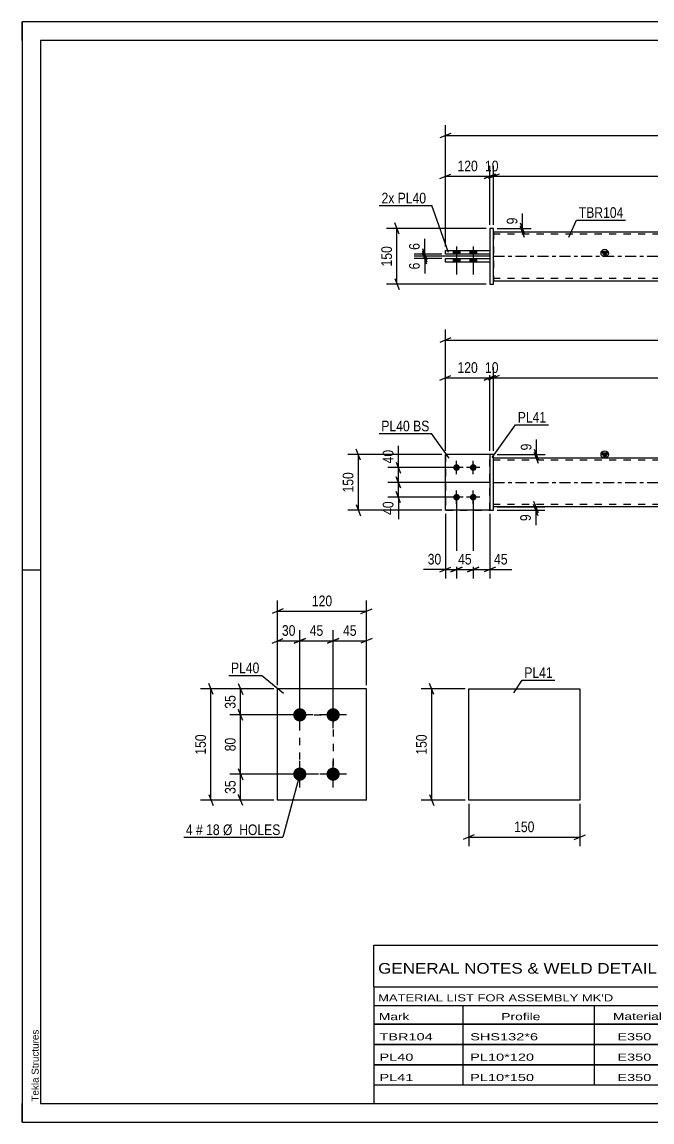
# Model space of a CAD drawing. Header units: millimetres. Extents: x 0 to 420, y 0 to 297.
# Drawn here: x 0 to 170.1, y 0 to 297 of the extents above; entities that cross this region are included whole.
import ezdxf

# ---------------------------------------------------------------- set-up
doc = ezdxf.new("R2010")
doc.units = ezdxf.units.MM
doc.linetypes.add('DXK_LINE_DOT2', pattern=[3.9198, 1.9599, -1.9599])
doc.linetypes.add('DXK_LINE_DOT3', pattern=[5.9187, 2.979, -0.9799, 0.9799, -0.9799])
doc.styles.add('Arial', font='ARIAL.TTF', dxfattribs={"height": 0.2})
doc.styles.add('Arial Narrow', font='ARIALN.TTF', dxfattribs={"height": 0.2})

# ---------------------------------------------------------------- blocks, each defined once
blk = doc.blocks.new('Unknown-581590759-1127')
at = {"color": 5, "linetype": 'Continuous'}
for p, q in [((420, 297), (0, 297)), ((0, 297), (0, 0)), ((0, 292), (0, 297)), ((415, 292), (5, 292)), ((5, 292), (5, 5)), ((5, 149), (0, 149)), ((0, 0), (0, 5)), ((5, 5), (415, 5)), ((0, 0), (420, 0))]:
    blk.add_line(p, q, dxfattribs=at)
at = {"color": 174, "linetype": 'Continuous', "style": 'Arial'}
blk.add_text('Tekla Structures', height=1.9102, rotation=90, dxfattribs=at).set_placement((4.5, 5.5))
blk = doc.blocks.new('Part-581590759-1420 - 1364')
at = {"color": 7, "linetype": 'DXK_LINE_DOT2'}
for p, q in [((126.32, 180.2), (114.32, 180.2)), ((114.32, 180.2), (114.32, 165.2)), ((126.32, 165.2), (126.32, 180.2)), ((114.32, 165.2), (126.32, 165.2))]:
    blk.add_line(p, q, dxfattribs=at)
blk = doc.blocks.new('Bolt-581590759-1378 - 1364')
at = {"linetype": 'Continuous'}
for points in [[(117.32, 175.8, -1), (117.32, 177.6, -1)], [(121.82, 175.8, -1), (121.82, 177.6, -1)], [(117.32, 167.8, -1), (117.32, 169.6, -1)], [(121.82, 167.8, -1), (121.82, 169.6, -1)]]:
    blk.add_hatch(color=1, dxfattribs=at).paths.add_polyline_path(points)
at = {"color": 1, "linetype": 'Continuous'}
for p, q in [((117.32, 174.9), (117.32, 178.5)), ((121.82, 174.9), (121.82, 178.5)), ((119.12, 176.7), (115.52, 176.7)), ((123.62, 176.7), (120.02, 176.7)), ((117.32, 166.9), (117.32, 170.5)), ((121.82, 166.9), (121.82, 170.5)), ((119.12, 168.7), (115.52, 168.7)), ((123.62, 168.7), (120.02, 168.7))]:
    blk.add_line(p, q, dxfattribs=at)
blk = doc.blocks.new('Part-581590759-1405 - 1364')
at = {"color": 2, "linetype": 'Continuous'}
for p, q in [((127.32, 180.2), (126.32, 180.2)), ((126.32, 180.2), (126.32, 165.2)), ((127.32, 165.2), (127.32, 180.2)), ((126.32, 165.2), (127.32, 165.2))]:
    blk.add_line(p, q, dxfattribs=at)
blk = doc.blocks.new('Part-581590759-1425 - 1364')
at = {"color": 2, "linetype": 'Continuous'}
for p, q in [((126.32, 180.2), (114.32, 180.2)), ((114.32, 165.2), (114.32, 180.2)), ((126.32, 165.2), (114.32, 165.2))]:
    blk.add_line(p, q, dxfattribs=at)
at = {"color": 7, "linetype": 'DXK_LINE_DOT2'}
blk.add_line((126.32, 165.2), (126.32, 180.2), dxfattribs=at)
blk = doc.blocks.new('Part-581590759-1440 - 1364')
at = {"linetype": 'Continuous'}
blk.add_hatch(color=2, dxfattribs=at).paths.add_polyline_path([(157.32, 179.3), (156.52, 180.7), (158.12, 180.7)])
at = {"color": 2, "linetype": 'Continuous'}
for p, q in [((127.32, 179.3), (215.32, 179.3)), ((157.32, 179.3), (156.52, 180.7)), ((156.52, 180.7), (158.12, 180.7)), ((158.12, 180.7), (157.32, 179.3)), ((215.42, 179.3), (303.42, 179.3)), ((215.32, 166.1), (127.32, 166.1)), ((303.42, 166.1), (215.42, 166.1))]:
    blk.add_line(p, q, dxfattribs=at)
at = {"color": 7, "linetype": 'DXK_LINE_DOT2'}
for p, q in [((127.32, 166.1), (127.32, 179.3)), ((215.32, 178.7), (127.32, 178.7)), ((303.42, 178.7), (215.42, 178.7)), ((303.42, 179.3), (303.42, 166.1)), ((215.32, 166.7), (127.32, 166.7)), ((303.42, 166.7), (215.42, 166.7))]:
    blk.add_line(p, q, dxfattribs=at)
at = {"color": 7, "linetype": 'DXK_LINE_DOT3'}
for p, q in [((127.32, 172.7), (215.32, 172.7)), ((215.42, 172.7), (303.42, 172.7))]:
    blk.add_line(p, q, dxfattribs=at)
at = {"color": 2, "linetype": 'Continuous'}
blk.add_circle((157.32, 180.2), 1, dxfattribs=at)
blk = doc.blocks.new('Part-581590759-1793 - 1767')
at = {"color": 2, "linetype": 'Continuous'}
for p, q in [((114.32, 232.15), (114.32, 233.15)), ((114.32, 233.15), (126.32, 233.15)), ((126.32, 232.15), (114.32, 232.15)), ((126.32, 233.15), (126.32, 232.15))]:
    blk.add_line(p, q, dxfattribs=at)
blk = doc.blocks.new('Part-581590759-1798 - 1767')
at = {"color": 2, "linetype": 'Continuous'}
for p, q in [((114.32, 235.35), (126.32, 235.35)), ((114.32, 234.35), (114.32, 235.35)), ((126.32, 235.35), (126.32, 234.35)), ((126.32, 234.35), (114.32, 234.35))]:
    blk.add_line(p, q, dxfattribs=at)
blk = doc.blocks.new('Part-581590759-1773 - 1767')
at = {"linetype": 'Continuous'}
blk.add_hatch(color=2, dxfattribs=at).paths.add_polyline_path([(157.32, 233.74), (156.52, 235.14), (158.12, 235.14)])
at = {"color": 2, "linetype": 'Continuous'}
for p, q in [((127.32, 240.34), (215.32, 240.34)), ((215.42, 240.34), (303.42, 240.34)), ((157.32, 233.74), (156.52, 235.14)), ((156.52, 235.14), (158.12, 235.14)), ((158.12, 235.14), (157.32, 233.74)), ((127.32, 227.14), (215.32, 227.14)), ((215.42, 227.14), (303.42, 227.14))]:
    blk.add_line(p, q, dxfattribs=at)
at = {"color": 7, "linetype": 'DXK_LINE_DOT2'}
for p, q in [((127.32, 240.34), (127.32, 227.14)), ((215.32, 239.74), (127.32, 239.74)), ((303.42, 239.74), (215.42, 239.74)), ((303.42, 240.34), (303.42, 227.14)), ((215.32, 227.74), (127.32, 227.74)), ((303.42, 227.74), (215.42, 227.74))]:
    blk.add_line(p, q, dxfattribs=at)
at = {"color": 7, "linetype": 'DXK_LINE_DOT3'}
for p, q in [((127.32, 233.74), (215.32, 233.74)), ((215.42, 233.74), (303.42, 233.74))]:
    blk.add_line(p, q, dxfattribs=at)
at = {"color": 2, "linetype": 'Continuous'}
blk.add_circle((157.32, 234.64), 1, dxfattribs=at)
blk = doc.blocks.new('Part-581590759-1799 - 1767')
at = {"color": 2, "linetype": 'Continuous'}
for p, q in [((127.32, 241.24), (126.32, 241.24)), ((126.32, 241.24), (126.32, 226.24)), ((127.32, 226.24), (127.32, 241.24)), ((126.32, 226.24), (127.32, 226.24))]:
    blk.add_line(p, q, dxfattribs=at)
blk = doc.blocks.new('Bolt-581590759-1801 - 1767')
at = {"linetype": 'Continuous'}
for points in [[(116.42, 234.35), (118.22, 234.35), (118.22, 235.35), (116.42, 235.35)], [(116.42, 234.35), (118.22, 234.35), (118.22, 235.35), (116.42, 235.35)], [(120.92, 234.35), (122.72, 234.35), (122.72, 235.35), (120.92, 235.35)], [(120.92, 234.35), (122.72, 234.35), (122.72, 235.35), (120.92, 235.35)], [(116.42, 232.15), (118.22, 232.15), (118.22, 233.15), (116.42, 233.15)], [(116.42, 232.15), (118.22, 232.15), (118.22, 233.15), (116.42, 233.15)], [(120.92, 232.15), (122.72, 232.15), (122.72, 233.15), (120.92, 233.15)], [(120.92, 232.15), (122.72, 232.15), (122.72, 233.15), (120.92, 233.15)]]:
    blk.add_hatch(color=1, dxfattribs=at).paths.add_polyline_path(points)
at = {"color": 1, "linetype": 'Continuous'}
for p, q in [((116.42, 235.35), (116.42, 234.35)), ((116.42, 235.35), (116.42, 234.35)), ((117.32, 236.35), (117.32, 228.85)), ((117.32, 236.35), (117.32, 228.85)), ((118.22, 235.35), (118.22, 234.35)), ((118.22, 235.35), (118.22, 234.35)), ((120.92, 235.35), (120.92, 234.35)), ((120.92, 235.35), (120.92, 234.35)), ((121.82, 236.35), (121.82, 228.85)), ((121.82, 236.35), (121.82, 228.85)), ((122.72, 235.35), (122.72, 234.35)), ((122.72, 235.35), (122.72, 234.35)), ((116.42, 233.15), (116.42, 232.15)), ((116.42, 233.15), (116.42, 232.15)), ((118.22, 233.15), (118.22, 232.15)), ((118.22, 233.15), (118.22, 232.15)), ((120.92, 233.15), (120.92, 232.15)), ((120.92, 233.15), (120.92, 232.15)), ((122.72, 233.15), (122.72, 232.15)), ((122.72, 233.15), (122.72, 232.15))]:
    blk.add_line(p, q, dxfattribs=at)
blk = doc.blocks.new('Bolt-581590759-2103 - 2040')
at = {"linetype": 'Continuous'}
for points in [[(75, 108.12, -1), (75, 111.72, -1)], [(84, 108.12, -1), (84, 111.72, -1)], [(75, 92.12, -1), (75, 95.72, -1)], [(84, 92.12, -1), (84, 95.72, -1)]]:
    blk.add_hatch(color=1, dxfattribs=at).paths.add_polyline_path(points)
at = {"color": 1, "linetype": 'Continuous'}
for p, q in [((75, 106.32), (75, 113.52)), ((84, 106.32), (84, 113.52)), ((78.6, 109.92), (71.4, 109.92)), ((87.6, 109.92), (80.4, 109.92)), ((75, 90.32), (75, 97.52)), ((84, 90.32), (84, 97.52)), ((78.6, 93.92), (71.4, 93.92)), ((87.6, 93.92), (80.4, 93.92))]:
    blk.add_line(p, q, dxfattribs=at)
blk = doc.blocks.new('Part-581590759-2108 - 2040')
at = {"color": 2, "linetype": 'Continuous'}
for p, q in [((93, 116.92), (69, 116.92)), ((69, 86.92), (69, 116.92)), ((93, 86.92), (93, 116.92)), ((93, 86.92), (69, 86.92))]:
    blk.add_line(p, q, dxfattribs=at)
blk = doc.blocks.new('Part-581590759-2231 - 2225')
at = {"color": 2, "linetype": 'Continuous'}
for p, q in [((120.61, 86.92), (120.61, 116.92)), ((120.61, 116.92), (150.61, 116.92)), ((150.61, 116.92), (150.61, 86.92)), ((150.61, 86.92), (120.61, 86.92))]:
    blk.add_line(p, q, dxfattribs=at)
blk = doc.blocks.new('Rectangle-581590759-2210 - 2040')
at = {"color": 1, "linetype": 'DXK_LINE_DOT2'}
blk.add_lwpolyline([(75, 109.92), (84, 109.92), (84, 93.92), (75, 93.92), (75, 109.92)], close=True, dxfattribs=at)
blk = doc.blocks.new('StraightDimension-581590759-1609 - 1364')
at = {"color": 7, "linetype": 'Continuous'}
for p, q in [((126.32, 172.7), (98.77, 172.7)), ((101.02, 174.2), (102.22, 171.2)), ((101.62, 168.7), (101.62, 172.7)), ((102.22, 167.2), (101.02, 170.2)), ((116.32, 168.7), (98.77, 168.7))]:
    blk.add_line(p, q, dxfattribs=at)
at = {"color": 0}
blk.add_wipeout([(100.87, 168.17), (96.67, 168.17), (96.67, 163.32), (100.87, 163.32)], dxfattribs=at)
at = {"color": 7, "linetype": 'Continuous'}
blk.add_line((101.62, 168.7), (101.62, 162.79), dxfattribs=at)
blk.add_line((101.62, 168.7), (101.62, 162.79), dxfattribs=at)
at = {"color": 3, "style": 'Arial Narrow'}
blk.add_text('40', height=2.863, rotation=90.0002, dxfattribs=at).set_placement((100.27, 163.92))
blk = doc.blocks.new('StraightDimension-581590759-1600 - 1364')
at = {"color": 7, "linetype": 'Continuous'}
for p, q in [((138.27, 181.7), (139.47, 178.7)), ((128.32, 180.2), (141.27, 180.2)), ((128.32, 179.3), (141.27, 179.3)), ((139.47, 177.8), (138.27, 180.8)), ((138.87, 179.3), (138.87, 180.2))]:
    blk.add_line(p, q, dxfattribs=at)
at = {"color": 0}
blk.add_wipeout([(138.12, 183.75), (133.92, 183.75), (133.92, 180.72), (138.12, 180.72)], dxfattribs=at)
at = {"color": 7, "linetype": 'Continuous'}
blk.add_line((138.87, 180.2), (138.87, 184.28), dxfattribs=at)
blk.add_line((138.87, 180.2), (138.87, 184.28), dxfattribs=at)
at = {"color": 3, "style": 'Arial Narrow'}
blk.add_text('9', height=2.86, rotation=90.0002, dxfattribs=at).set_placement((137.52, 181.32))
blk = doc.blocks.new('StraightDimension-581590759-1560 - 1364')
at = {"color": 7, "linetype": 'Continuous'}
for p, q in [((117.32, 167.7), (117.32, 146.78)), ((114.32, 164.2), (114.32, 146.78)), ((112.82, 148.58), (115.82, 149.78)), ((114.32, 149.18), (117.32, 149.18)), ((118.82, 149.78), (115.82, 148.58))]:
    blk.add_line(p, q, dxfattribs=at)
at = {"color": 0}
blk.add_wipeout([(113.79, 149.93), (113.79, 154.13), (108.93, 154.13), (108.93, 149.93)], dxfattribs=at)
at = {"color": 7, "linetype": 'Continuous'}
blk.add_line((114.32, 149.18), (108.41, 149.18), dxfattribs=at)
blk.add_line((114.32, 149.18), (108.41, 149.18), dxfattribs=at)
at = {"color": 3, "style": 'Arial Narrow'}
blk.add_text('30', height=2.863, dxfattribs=at).set_placement((109.53, 150.53))
blk = doc.blocks.new('StraightDimension-581590759-1452 - 1364')
at = {"color": 7, "linetype": 'Continuous'}
for p, q in [((114.32, 181.2), (114.32, 203.77)), ((126.32, 181.2), (126.32, 203.77)), ((112.82, 200.32), (115.82, 201.52)), ((114.32, 200.92), (126.32, 200.92)), ((127.82, 201.52), (124.82, 200.32))]:
    blk.add_line(p, q, dxfattribs=at)
at = {"color": 0}
blk.add_wipeout([(123.66, 201.67), (123.66, 205.87), (116.97, 205.87), (116.97, 201.67)], dxfattribs=at)
at = {"color": 3, "style": 'Arial Narrow'}
blk.add_text('120', height=2.863, dxfattribs=at).set_placement((117.57, 202.27))
blk = doc.blocks.new('StraightDimension-581590759-1479 - 1364')
at = {"color": 7, "linetype": 'Continuous'}
for p, q in [((126.32, 181.2), (126.32, 203.77)), ((127.32, 181.2), (127.32, 203.77)), ((124.82, 200.32), (127.82, 201.52)), ((128.82, 201.52), (125.82, 200.32)), ((126.32, 200.92), (127.32, 200.92))]:
    blk.add_line(p, q, dxfattribs=at)
at = {"color": 0}
blk.add_wipeout([(129.24, 201.67), (129.24, 205.87), (124.39, 205.87), (124.39, 201.67)], dxfattribs=at)
at = {"color": 3, "style": 'Arial Narrow'}
blk.add_text('10', height=2.863, dxfattribs=at).set_placement((124.99, 202.27))
blk = doc.blocks.new('StraightDimension-581590759-1577 - 1364')
at = {"color": 7, "linetype": 'Continuous'}
for p, q in [((121.82, 167.7), (121.82, 146.78)), ((126.32, 164.2), (126.32, 146.78)), ((120.32, 148.58), (123.32, 149.78)), ((121.82, 149.18), (126.32, 149.18)), ((127.82, 149.78), (124.82, 148.58))]:
    blk.add_line(p, q, dxfattribs=at)
at = {"color": 0}
blk.add_wipeout([(131.7, 149.93), (131.7, 154.13), (126.84, 154.13), (126.84, 149.93)], dxfattribs=at)
at = {"color": 7, "linetype": 'Continuous'}
blk.add_line((126.32, 149.18), (132.22, 149.18), dxfattribs=at)
blk.add_line((126.32, 149.18), (132.22, 149.18), dxfattribs=at)
at = {"color": 3, "style": 'Arial Narrow'}
blk.add_text('45', height=2.863, dxfattribs=at).set_placement((127.44, 150.53))
blk = doc.blocks.new('StraightDimension-581590759-1496 - 1364')
at = {"color": 7, "linetype": 'Continuous'}
for p, q in [((127.32, 181.2), (127.32, 203.77)), ((303.42, 181.2), (303.42, 203.77)), ((128.82, 201.52), (125.82, 200.32)), ((127.32, 200.92), (303.42, 200.92)), ((301.92, 200.32), (304.92, 201.52))]:
    blk.add_line(p, q, dxfattribs=at)
at = {"color": 0}
blk.add_wipeout([(219.62, 201.67), (219.62, 205.87), (211.11, 205.87), (211.11, 201.67)], dxfattribs=at)
at = {"color": 3, "style": 'Arial Narrow'}
blk.add_text('2237', height=2.863, dxfattribs=at).set_placement((211.71, 202.27))
blk = doc.blocks.new('StraightDimension-581590759-1546 - 1364')
at = {"color": 7, "linetype": 'Continuous'}
for p, q in [((114.32, 181.2), (114.32, 213.94)), ((316.42, 181.2), (316.42, 213.94)), ((115.82, 211.69), (112.82, 210.49)), ((114.32, 211.09), (316.42, 211.09)), ((314.92, 210.49), (317.92, 211.69))]:
    blk.add_line(p, q, dxfattribs=at)
at = {"color": 0}
blk.add_wipeout([(219.62, 211.84), (219.62, 216.04), (211.11, 216.04), (211.11, 211.84)], dxfattribs=at)
at = {"color": 3, "style": 'Arial Narrow'}
blk.add_text('2497', height=2.863, dxfattribs=at).set_placement((211.71, 212.44))
blk = doc.blocks.new('StraightDimension-581590759-1570 - 1364')
at = {"color": 7, "linetype": 'Continuous'}
for p, q in [((117.32, 167.7), (117.32, 146.78)), ((121.82, 167.7), (121.82, 146.78)), ((115.82, 148.58), (118.82, 149.78)), ((117.32, 149.18), (121.82, 149.18)), ((123.32, 149.78), (120.32, 148.58))]:
    blk.add_line(p, q, dxfattribs=at)
at = {"color": 0}
blk.add_wipeout([(121.99, 149.93), (121.99, 154.13), (117.14, 154.13), (117.14, 149.93)], dxfattribs=at)
at = {"color": 3, "style": 'Arial Narrow'}
blk.add_text('45', height=2.863, dxfattribs=at).set_placement((117.74, 150.53))
blk = doc.blocks.new('StraightDimension-581590759-1591 - 1364')
at = {"color": 7, "linetype": 'Continuous'}
for p, q in [((138.12, 167.6), (139.32, 164.6)), ((139.32, 163.7), (138.12, 166.7)), ((128.32, 166.1), (141.12, 166.1)), ((128.32, 165.2), (141.12, 165.2)), ((138.72, 165.2), (138.72, 166.1))]:
    blk.add_line(p, q, dxfattribs=at)
at = {"color": 0}
blk.add_wipeout([(137.97, 164.67), (133.77, 164.67), (133.77, 161.65), (137.97, 161.65)], dxfattribs=at)
at = {"color": 7, "linetype": 'Continuous'}
blk.add_line((138.72, 165.2), (138.72, 161.12), dxfattribs=at)
blk.add_line((138.72, 165.2), (138.72, 161.12), dxfattribs=at)
at = {"color": 3, "style": 'Arial Narrow'}
blk.add_text('9', height=2.86, rotation=90.0002, dxfattribs=at).set_placement((137.37, 162.25))
blk = doc.blocks.new('StraightDimension-581590759-1626 - 1364')
at = {"color": 7, "linetype": 'Continuous'}
for p, q in [((116.32, 176.7), (98.77, 176.7)), ((101.02, 178.2), (102.22, 175.2)), ((101.62, 172.7), (101.62, 176.7)), ((126.32, 172.7), (98.77, 172.7)), ((102.22, 171.2), (101.02, 174.2))]:
    blk.add_line(p, q, dxfattribs=at)
at = {"color": 0}
blk.add_wipeout([(100.87, 182.08), (96.67, 182.08), (96.67, 177.22), (100.87, 177.22)], dxfattribs=at)
at = {"color": 7, "linetype": 'Continuous'}
blk.add_line((101.62, 176.7), (101.62, 182.6), dxfattribs=at)
blk.add_line((101.62, 176.7), (101.62, 182.6), dxfattribs=at)
at = {"color": 3, "style": 'Arial Narrow'}
blk.add_text('40', height=2.863, rotation=90.0002, dxfattribs=at).set_placement((100.27, 177.82))
blk = doc.blocks.new('StraightDimension-581590759-1689 - 1364')
at = {"color": 7, "linetype": 'Continuous'}
for p, q in [((91.41, 178.7), (90.21, 181.7)), ((113.32, 180.2), (87.96, 180.2)), ((90.81, 165.2), (90.81, 180.2)), ((90.21, 166.7), (91.41, 163.7)), ((113.32, 165.2), (87.96, 165.2))]:
    blk.add_line(p, q, dxfattribs=at)
at = {"color": 0}
blk.add_wipeout([(90.06, 176.04), (85.86, 176.04), (85.86, 169.36), (90.06, 169.36)], dxfattribs=at)
at = {"color": 3, "style": 'Arial Narrow'}
blk.add_text('150', height=2.863, rotation=90.0002, dxfattribs=at).set_placement((89.46, 169.96))
blk = doc.blocks.new('StraightDimension-581590759-1851 - 1767')
at = {"color": 7, "linetype": 'Continuous'}
for p, q in [((108.12, 235.85), (109.32, 232.85)), ((109.32, 232.24), (108.12, 235.24)), ((113.32, 234.35), (105.87, 234.35)), ((126.32, 233.74), (105.87, 233.74)), ((108.72, 233.74), (108.72, 234.35))]:
    blk.add_line(p, q, dxfattribs=at)
at = {"color": 0}
blk.add_wipeout([(107.97, 237.9), (103.77, 237.9), (103.77, 234.87), (107.97, 234.87)], dxfattribs=at)
at = {"color": 7, "linetype": 'Continuous'}
blk.add_line((108.72, 234.35), (108.72, 238.42), dxfattribs=at)
blk.add_line((108.72, 234.35), (108.72, 238.42), dxfattribs=at)
at = {"color": 3, "style": 'Arial Narrow'}
blk.add_text('6', height=2.86, rotation=90.0002, dxfattribs=at).set_placement((107.37, 235.47))
blk = doc.blocks.new('StraightDimension-581590759-1930 - 1767')
at = {"color": 7, "linetype": 'Continuous'}
for p, q in [((124.82, 254.74), (127.82, 255.94)), ((128.82, 255.94), (125.82, 254.74)), ((126.32, 242.24), (126.32, 258.19)), ((127.32, 242.24), (127.32, 258.19)), ((126.32, 255.34), (127.32, 255.34))]:
    blk.add_line(p, q, dxfattribs=at)
at = {"color": 0}
blk.add_wipeout([(129.24, 256.09), (129.24, 260.29), (124.39, 260.29), (124.39, 256.09)], dxfattribs=at)
at = {"color": 3, "style": 'Arial Narrow'}
blk.add_text('10', height=2.863, dxfattribs=at).set_placement((124.99, 256.69))
blk = doc.blocks.new('StraightDimension-581590759-1835 - 1767')
at = {"color": 7, "linetype": 'Continuous'}
for p, q in [((108.12, 235.24), (109.32, 232.24)), ((109.32, 231.65), (108.12, 234.65)), ((126.32, 233.74), (105.87, 233.74)), ((113.32, 233.15), (105.87, 233.15)), ((108.72, 233.15), (108.72, 233.74))]:
    blk.add_line(p, q, dxfattribs=at)
at = {"color": 0}
blk.add_wipeout([(107.97, 232.62), (103.77, 232.62), (103.77, 229.59), (107.97, 229.59)], dxfattribs=at)
at = {"color": 7, "linetype": 'Continuous'}
blk.add_line((108.72, 233.15), (108.72, 229.07), dxfattribs=at)
blk.add_line((108.72, 233.15), (108.72, 229.07), dxfattribs=at)
at = {"color": 3, "style": 'Arial Narrow'}
blk.add_text('6', height=2.86, rotation=90.0002, dxfattribs=at).set_placement((107.37, 230.19))
blk = doc.blocks.new('StraightDimension-581590759-1868 - 1767')
at = {"color": 7, "linetype": 'Continuous'}
for p, q in [((128.32, 241.24), (137.49, 241.24)), ((134.49, 242.74), (135.69, 239.74)), ((135.69, 238.84), (134.49, 241.84)), ((135.09, 240.34), (135.09, 241.24)), ((128.32, 240.34), (137.49, 240.34))]:
    blk.add_line(p, q, dxfattribs=at)
at = {"color": 0}
blk.add_wipeout([(134.34, 244.8), (130.14, 244.8), (130.14, 241.77), (134.34, 241.77)], dxfattribs=at)
at = {"color": 7, "linetype": 'Continuous'}
blk.add_line((135.09, 241.24), (135.09, 245.32), dxfattribs=at)
blk.add_line((135.09, 241.24), (135.09, 245.32), dxfattribs=at)
at = {"color": 3, "style": 'Arial Narrow'}
blk.add_text('9', height=2.86, rotation=90.0002, dxfattribs=at).set_placement((133.74, 242.37))
blk = doc.blocks.new('StraightDimension-581590759-1879 - 1767')
at = {"color": 7, "linetype": 'Continuous'}
for p, q in [((125.32, 241.24), (98.37, 241.24)), ((101.82, 239.74), (100.62, 242.74)), ((101.22, 226.24), (101.22, 241.24)), ((125.32, 226.24), (98.37, 226.24)), ((100.62, 227.74), (101.82, 224.74))]:
    blk.add_line(p, q, dxfattribs=at)
at = {"color": 0}
blk.add_wipeout([(100.47, 237.09), (96.27, 237.09), (96.27, 230.4), (100.47, 230.4)], dxfattribs=at)
at = {"color": 3, "style": 'Arial Narrow'}
blk.add_text('150', height=2.863, rotation=90.0002, dxfattribs=at).set_placement((99.87, 231))
blk = doc.blocks.new('StraightDimension-581590759-1910 - 1767')
at = {"color": 7, "linetype": 'Continuous'}
for p, q in [((128.82, 255.94), (125.82, 254.74)), ((127.32, 242.24), (127.32, 258.19)), ((301.92, 254.74), (304.92, 255.94)), ((303.42, 242.24), (303.42, 258.19)), ((127.32, 255.34), (303.42, 255.34))]:
    blk.add_line(p, q, dxfattribs=at)
at = {"color": 0}
blk.add_wipeout([(219.62, 256.09), (219.62, 260.29), (211.11, 260.29), (211.11, 256.09)], dxfattribs=at)
at = {"color": 3, "style": 'Arial Narrow'}
blk.add_text('2237', height=2.863, dxfattribs=at).set_placement((211.71, 256.69))
blk = doc.blocks.new('StraightDimension-581590759-1920 - 1767')
at = {"color": 7, "linetype": 'Continuous'}
for p, q in [((112.82, 254.74), (115.82, 255.94)), ((114.32, 236.35), (114.32, 258.19)), ((127.82, 255.94), (124.82, 254.74)), ((126.32, 242.24), (126.32, 258.19)), ((114.32, 255.34), (126.32, 255.34))]:
    blk.add_line(p, q, dxfattribs=at)
at = {"color": 0}
blk.add_wipeout([(123.66, 256.09), (123.66, 260.29), (116.97, 260.29), (116.97, 256.09)], dxfattribs=at)
at = {"color": 3, "style": 'Arial Narrow'}
blk.add_text('120', height=2.863, dxfattribs=at).set_placement((117.57, 256.69))
blk = doc.blocks.new('StraightDimension-581590759-1941 - 1767')
at = {"color": 7, "linetype": 'Continuous'}
for p, q in [((114.32, 236.34), (114.32, 269.19)), ((316.42, 236.34), (316.42, 269.19)), ((115.82, 266.94), (112.82, 265.74)), ((114.32, 266.34), (316.42, 266.34)), ((314.92, 265.74), (317.92, 266.94))]:
    blk.add_line(p, q, dxfattribs=at)
at = {"color": 0}
blk.add_wipeout([(219.62, 267.09), (219.62, 271.29), (211.11, 271.29), (211.11, 267.09)], dxfattribs=at)
at = {"color": 3, "style": 'Arial Narrow'}
blk.add_text('2497', height=2.863, dxfattribs=at).set_placement((211.71, 267.69))
blk = doc.blocks.new('StraightDimension-581590759-2133 - 2040')
at = {"color": 7, "linetype": 'Continuous'}
for p, q in [((75, 110.92), (75, 132.77)), ((84, 110.92), (84, 132.77)), ((73.5, 129.32), (76.5, 130.52)), ((75, 129.92), (84, 129.92)), ((85.5, 130.52), (82.5, 129.32))]:
    blk.add_line(p, q, dxfattribs=at)
at = {"color": 0}
blk.add_wipeout([(81.93, 130.67), (81.93, 134.87), (77.07, 134.87), (77.07, 130.67)], dxfattribs=at)
at = {"color": 3, "style": 'Arial Narrow'}
blk.add_text('45', height=2.863, dxfattribs=at).set_placement((77.67, 131.27))
blk = doc.blocks.new('StraightDimension-581590759-2165 - 2040')
at = {"color": 7, "linetype": 'Continuous'}
for p, q in [((58.4, 95.42), (59.6, 92.42)), ((74, 93.92), (56.15, 93.92)), ((59, 86.92), (59, 93.92)), ((68, 86.92), (56.15, 86.92)), ((59.6, 85.42), (58.4, 88.42))]:
    blk.add_line(p, q, dxfattribs=at)
at = {"color": 0}
blk.add_wipeout([(58.25, 92.85), (54.05, 92.85), (54.05, 87.99), (58.25, 87.99)], dxfattribs=at)
at = {"color": 3, "style": 'Arial Narrow'}
blk.add_text('35', height=2.863, rotation=90.0002, dxfattribs=at).set_placement((57.65, 88.59))
blk = doc.blocks.new('StraightDimension-581590759-2123 - 2040')
at = {"color": 7, "linetype": 'Continuous'}
for p, q in [((69, 117.92), (69, 132.77)), ((75, 110.92), (75, 132.77)), ((67.5, 129.32), (70.5, 130.52)), ((69, 129.92), (75, 129.92)), ((76.5, 130.52), (73.5, 129.32))]:
    blk.add_line(p, q, dxfattribs=at)
at = {"color": 0}
blk.add_wipeout([(74.43, 130.67), (74.43, 134.87), (69.57, 134.87), (69.57, 130.67)], dxfattribs=at)
at = {"color": 3, "style": 'Arial Narrow'}
blk.add_text('30', height=2.863, dxfattribs=at).set_placement((70.17, 131.27))
blk = doc.blocks.new('StraightDimension-581590759-2112 - 2040')
at = {"color": 7, "linetype": 'Continuous'}
for p, q in [((69, 117.92), (69, 140.77)), ((93, 117.92), (93, 140.77)), ((70.5, 138.52), (67.5, 137.32)), ((69, 137.92), (93, 137.92)), ((91.5, 137.32), (94.5, 138.52))]:
    blk.add_line(p, q, dxfattribs=at)
at = {"color": 0}
blk.add_wipeout([(84.34, 138.67), (84.34, 142.87), (77.66, 142.87), (77.66, 138.67)], dxfattribs=at)
at = {"color": 3, "style": 'Arial Narrow'}
blk.add_text('120', height=2.863, dxfattribs=at).set_placement((78.26, 139.27))
blk = doc.blocks.new('StraightDimension-581590759-2143 - 2040')
at = {"color": 7, "linetype": 'Continuous'}
for p, q in [((84, 110.92), (84, 132.77)), ((93, 117.92), (93, 132.77)), ((82.5, 129.32), (85.5, 130.52)), ((84, 129.92), (93, 129.92)), ((94.5, 130.52), (91.5, 129.32))]:
    blk.add_line(p, q, dxfattribs=at)
at = {"color": 0}
blk.add_wipeout([(90.93, 130.67), (90.93, 134.87), (86.07, 134.87), (86.07, 130.67)], dxfattribs=at)
at = {"color": 3, "style": 'Arial Narrow'}
blk.add_text('45', height=2.863, dxfattribs=at).set_placement((86.67, 131.27))
blk = doc.blocks.new('StraightDimension-581590759-2154 - 2040')
at = {"color": 7, "linetype": 'Continuous'}
for p, q in [((68, 116.92), (48.15, 116.92)), ((51.6, 115.42), (50.4, 118.42)), ((51, 86.92), (51, 116.92)), ((68, 86.92), (48.15, 86.92)), ((50.4, 88.42), (51.6, 85.42))]:
    blk.add_line(p, q, dxfattribs=at)
at = {"color": 0}
blk.add_wipeout([(50.25, 105.26), (46.05, 105.26), (46.05, 98.58), (50.25, 98.58)], dxfattribs=at)
at = {"color": 3, "style": 'Arial Narrow'}
blk.add_text('150', height=2.863, rotation=90.0002, dxfattribs=at).set_placement((49.65, 99.18))
blk = doc.blocks.new('StraightDimension-581590759-2181 - 2040')
at = {"color": 7, "linetype": 'Continuous'}
for p, q in [((74, 109.92), (56.15, 109.92)), ((59.6, 108.42), (58.4, 111.42)), ((59, 93.92), (59, 109.92)), ((58.4, 95.42), (59.6, 92.42)), ((74, 93.92), (56.15, 93.92))]:
    blk.add_line(p, q, dxfattribs=at)
at = {"color": 0}
blk.add_wipeout([(58.25, 104.35), (54.05, 104.35), (54.05, 99.49), (58.25, 99.49)], dxfattribs=at)
at = {"color": 3, "style": 'Arial Narrow'}
blk.add_text('80', height=2.863, rotation=90.0002, dxfattribs=at).set_placement((57.65, 100.09))
blk = doc.blocks.new('StraightDimension-581590759-2194 - 2040')
at = {"color": 7, "linetype": 'Continuous'}
for p, q in [((68, 116.92), (56.15, 116.92)), ((58.4, 118.42), (59.6, 115.42)), ((59, 109.92), (59, 116.92)), ((74, 109.92), (56.15, 109.92)), ((59.6, 108.42), (58.4, 111.42))]:
    blk.add_line(p, q, dxfattribs=at)
at = {"color": 0}
blk.add_wipeout([(58.25, 115.85), (54.05, 115.85), (54.05, 110.99), (58.25, 110.99)], dxfattribs=at)
at = {"color": 3, "style": 'Arial Narrow'}
blk.add_text('35', height=2.863, rotation=90.0002, dxfattribs=at).set_placement((57.65, 111.59))
blk = doc.blocks.new('StraightDimension-581590759-2233 - 2225')
at = {"color": 7, "linetype": 'Continuous'}
for p, q in [((119.61, 116.92), (107.76, 116.92)), ((111.21, 115.42), (110.01, 118.42)), ((110.61, 86.92), (110.61, 116.92)), ((119.61, 86.92), (107.76, 86.92)), ((110.01, 88.42), (111.21, 85.42))]:
    blk.add_line(p, q, dxfattribs=at)
at = {"color": 0}
blk.add_wipeout([(109.86, 105.26), (105.66, 105.26), (105.66, 98.58), (109.86, 98.58)], dxfattribs=at)
at = {"color": 3, "style": 'Arial Narrow'}
blk.add_text('150', height=2.863, rotation=90.0002, dxfattribs=at).set_placement((109.26, 99.18))
blk = doc.blocks.new('StraightDimension-581590759-2240 - 2225')
at = {"color": 7, "linetype": 'Continuous'}
for p, q in [((120.61, 85.92), (120.61, 74.52)), ((150.61, 85.92), (150.61, 74.52)), ((122.11, 77.52), (119.11, 76.32)), ((149.11, 76.32), (152.11, 77.52)), ((120.61, 76.92), (150.61, 76.92))]:
    blk.add_line(p, q, dxfattribs=at)
at = {"color": 0}
blk.add_wipeout([(138.95, 77.67), (138.95, 81.87), (132.27, 81.87), (132.27, 77.67)], dxfattribs=at)
at = {"color": 3, "style": 'Arial Narrow'}
blk.add_text('150', height=2.863, dxfattribs=at).set_placement((132.87, 78.27))
blk = doc.blocks.new('Unknown-581590759-3315')
at = {"color": 7, "linetype": 'Continuous'}
for p, q in [((95, 47.75), (255, 47.75)), ((95, 36.5), (95, 47.75)), ((255, 47.75), (255, 36.5)), ((95, 36.5), (255, 36.5)), ((95, 36.5), (95, 31.5)), ((255, 36.5), (255, 31.5)), ((95, 31.5), (255, 31.5)), ((95, 31.5), (95, 26.5)), ((119, 31.5), (119, 26.5)), ((154.5, 31.5), (154.5, 26.5)), ((180.5, 31.5), (180.5, 26.5)), ((193.5, 31.5), (193.5, 26.5)), ((211, 31.5), (211, 26.5)), ((233, 31.5), (233, 26.5)), ((255, 31.5), (255, 26.5)), ((95, 26.5), (255, 26.5)), ((95, 26.45), (95, 21.05)), ((95, 26.45), (255, 26.45)), ((119, 26.5), (119, 21)), ((154.5, 26.5), (154.5, 21)), ((180.5, 26.5), (180.5, 21)), ((193.5, 26.5), (193.5, 21)), ((211, 26.5), (211, 21)), ((233, 26.5), (233, 21)), ((255, 26.45), (255, 21.05)), ((95, 21.05), (255, 21.05)), ((95, 20.95), (95, 15.55)), ((95, 20.95), (255, 20.95)), ((119, 21), (119, 15.5)), ((154.5, 21), (154.5, 15.5)), ((180.5, 21), (180.5, 15.5)), ((193.5, 21), (193.5, 15.5)), ((211, 21), (211, 15.5)), ((233, 21), (233, 15.5)), ((255, 20.95), (255, 15.55)), ((95, 15.55), (255, 15.55)), ((95, 15.45), (95, 10.05)), ((95, 15.45), (255, 15.45)), ((119, 15.5), (119, 10)), ((154.5, 15.5), (154.5, 10)), ((180.5, 15.5), (180.5, 10)), ((193.5, 15.5), (193.5, 10)), ((211, 15.5), (211, 10)), ((233, 15.5), (233, 10)), ((255, 15.45), (255, 10.05)), ((95, 10.05), (255, 10.05)), ((95, 10), (255, 10)), ((95, 10), (95, 5)), ((211, 10), (211, 5)), ((233, 10), (233, 5)), ((255, 10), (255, 5)), ((95, 5), (255, 5))]:
    blk.add_line(p, q, dxfattribs=at)
at = {"color": 7, "style": 'Arial Narrow'}
for s, height, width, p in [('GENERAL NOTES & WELD DETAILS :', 2.8633, 1.4, (96.15, 40.06)), ('REFER TYP DRAWING TYP-01', 1.9089, 1.6, (179.7, 40.16)), ("MATERIAL LIST FOR ASSEMBLY MK'D", 1.9089, 1.6, (96.15, 32.56)), ('TBR104', 1.909, 1.794707, (187.59, 32.47)), ('1', 1.91, 1.794707, (217.08, 32.56)), ('No. Required', 1.9089, 1.6, (226.41, 32.56)), ('Mark', 1.909, 1.7, (96.34, 27.5)), ('Profile', 1.909, 1.7, (129.41, 27.5)), ('Material', 1.909, 1.7, (159.54, 27.56)), ('No.', 1.909, 1.7, (184.5, 27.56)), ('Length', 1.909, 1.7, (195, 27.56)), ('Area', 1.909, 1.7, (217.5, 27.56)), ('Weight', 1.909, 1.7, (237, 27.56))]:
    blk.add_text(s, height=height, dxfattribs=dict(at, width=width)).set_placement(p)
at = {"color": 7, "linetype": 'Continuous', "style": 'Arial Narrow'}
for s, height, width, p in [('TBR104', 1.909, 1.794707, (96.5, 22.06)), ('SHS132*6', 1.909, 1.794707, (121, 22.06)), ('E350', 1.909, 1.794707, (160.74, 22.06)), ('1', 1.91, 1.794707, (184.86, 22.06)), ('2237', 1.909, 1.794707, (197.58, 22.06)), ('1.2', 1.909, 1.794707, (221.32, 22.06)), ('53.1', 1.909, 1.794707, (240.14, 22.06)), ('PL40', 1.909, 1.794707, (96.5, 16.56)), ('PL10*120', 1.909, 1.794707, (121, 16.56)), ('E350', 1.909, 1.794707, (160.74, 16.56)), ('4', 1.91, 1.794707, (184.86, 16.56)), ('150', 1.909, 1.794707, (199.77, 16.56)), ('0.0', 1.909, 1.794707, (221.32, 16.56)), ('5.7', 1.909, 1.794707, (242.33, 16.56)), ('PL41', 1.909, 1.794707, (96.5, 11.06)), ('PL10*150', 1.909, 1.794707, (121, 11.06)), ('E350', 1.909, 1.794707, (160.74, 11.06)), ('2', 1.91, 1.794707, (184.86, 11.06)), ('150', 1.909, 1.794707, (199.77, 11.06)), ('0.1', 1.909, 1.794707, (221.32, 11.06)), ('3.5', 1.909, 1.794707, (242.33, 11.06)), ('Total', 1.909, 1.7, (197.33, 6.5)), ('1.5', 1.909, 1.794707, (220.83, 6.5)), ('62.3', 1.909, 1.794707, (240.14, 6.5))]:
    blk.add_text(s, height=height, dxfattribs=dict(at, width=width)).set_placement(p)
blk = doc.blocks.new('Mark-581590759-1400 - 1364')
at = {"color": 0}
blk.add_wipeout([(141.52, 188.85), (141.52, 191.85), (133.84, 191.85), (133.84, 188.85)], dxfattribs=at)
blk.add_wipeout([(141.52, 188.85), (141.52, 191.85), (133.84, 191.85), (133.84, 188.85)], dxfattribs=at)
at = {"color": 30, "linetype": 'Continuous'}
for p, q in [((126.96, 179.39), (133.24, 188.25)), ((133.24, 188.25), (142.12, 188.25))]:
    blk.add_line(p, q, dxfattribs=at)
at = {"color": 3, "style": 'Arial Narrow'}
blk.add_text('PL41', height=2.863, dxfattribs=at).set_placement((133.84, 188.85))
blk = doc.blocks.new('MarkSet-581590759-1758 - 1364')
at = {"color": 0}
blk.add_wipeout([(104.69, 186.49), (104.69, 189.49), (97.02, 189.49), (97.02, 186.49)], dxfattribs=at)
blk.add_wipeout([(104.69, 186.49), (104.69, 189.49), (97.02, 189.49), (97.02, 186.49)], dxfattribs=at)
blk.add_wipeout([(109.98, 186.49), (109.98, 189.49), (105.59, 189.49), (105.59, 186.49)], dxfattribs=at)
blk.add_wipeout([(109.98, 186.49), (109.98, 189.49), (105.59, 189.49), (105.59, 186.49)], dxfattribs=at)
at = {"color": 30, "linetype": 'Continuous'}
for p in [(96.42, 185.89), (115.35, 179.26)]:
    blk.add_line(p, (110.58, 185.89), dxfattribs=at)
at = {"color": 3, "style": 'Arial Narrow'}
for s, p in [('PL40', (97.02, 186.49)), ('BS', (105.59, 186.49))]:
    blk.add_text(s, height=2.863, dxfattribs=at).set_placement(p)
blk = doc.blocks.new('Mark-581590759-1769 - 1767')
at = {"color": 0}
blk.add_wipeout([(162.37, 244.12), (162.37, 247.12), (150.32, 247.12), (150.32, 244.12)], dxfattribs=at)
blk.add_wipeout([(162.37, 244.12), (162.37, 247.12), (150.32, 247.12), (150.32, 244.12)], dxfattribs=at)
at = {"color": 30, "linetype": 'Continuous'}
for p, q in [((147.61, 238.86), (149.72, 243.52)), ((149.72, 243.52), (162.97, 243.52))]:
    blk.add_line(p, q, dxfattribs=at)
at = {"color": 3, "style": 'Arial Narrow'}
blk.add_text('TBR104', height=2.863, dxfattribs=at).set_placement((150.32, 244.12))
blk = doc.blocks.new('MarkSet-581590759-1979 - 1767')
at = {"color": 30, "linetype": 'Continuous'}
blk.add_line((115.16, 234.73), (110.61, 247.43), dxfattribs=at)
at = {"color": 0}
blk.add_wipeout([(100.53, 248.03), (100.53, 251.03), (97.06, 251.03), (97.06, 248.03)], dxfattribs=at)
blk.add_wipeout([(100.53, 248.03), (100.53, 251.03), (97.06, 251.03), (97.06, 248.03)], dxfattribs=at)
blk.add_wipeout([(109.11, 248.03), (109.11, 251.03), (101.43, 251.03), (101.43, 248.03)], dxfattribs=at)
blk.add_wipeout([(109.11, 248.03), (109.11, 251.03), (101.43, 251.03), (101.43, 248.03)], dxfattribs=at)
at = {"color": 30, "linetype": 'Continuous'}
blk.add_line((96.46, 247.43), (110.61, 247.43), dxfattribs=at)
at = {"color": 3, "style": 'Arial Narrow'}
for s, p in [('2x', (97.06, 248.03)), ('PL40', (101.43, 248.03))]:
    blk.add_text(s, height=2.863, dxfattribs=at).set_placement(p)
blk = doc.blocks.new('Mark-581590759-2099 - 2040')
at = {"color": 0}
blk.add_wipeout([(46.08, 77.48), (46.08, 80.48), (44.25, 80.48), (44.25, 77.48)], dxfattribs=at)
blk.add_wipeout([(46.08, 77.48), (46.08, 80.48), (44.25, 80.48), (44.25, 77.48)], dxfattribs=at)
blk.add_wipeout([(48.81, 77.48), (48.81, 80.48), (46.98, 80.48), (46.98, 77.48)], dxfattribs=at)
blk.add_wipeout([(48.81, 77.48), (48.81, 80.48), (46.98, 80.48), (46.98, 77.48)], dxfattribs=at)
at = {"color": 3, "style": 'Arial Narrow'}
blk.add_text('4', height=2.86, dxfattribs=at).set_placement((44.25, 77.48))
at = {"color": 0}
blk.add_wipeout([(53.36, 77.48), (53.36, 80.48), (49.71, 80.48), (49.71, 77.48)], dxfattribs=at)
blk.add_wipeout([(53.36, 77.48), (53.36, 80.48), (49.71, 80.48), (49.71, 77.48)], dxfattribs=at)
at = {"color": 3, "style": 'Arial Narrow'}
blk.add_text('#', height=2.86, dxfattribs=at).set_placement((46.98, 77.48))
at = {"color": 0}
blk.add_wipeout([(69.79, 77.48), (69.79, 80.48), (54.26, 80.48), (54.26, 77.48)], dxfattribs=at)
blk.add_wipeout([(69.79, 77.48), (69.79, 80.48), (54.26, 80.48), (54.26, 77.48)], dxfattribs=at)
at = {"color": 7, "linetype": 'Continuous'}
for p in [(75, 93.92), (43.65, 76.88)]:
    blk.add_line(p, (70.39, 76.88), dxfattribs=at)
at = {"color": 3, "style": 'Arial Narrow'}
for s, p in [('18', (49.71, 77.48)), ('Ø  HOLES', (54.26, 77.48))]:
    blk.add_text(s, height=2.863, dxfattribs=at).set_placement(p)
blk = doc.blocks.new('Mark-581590759-2104 - 2040')
at = {"color": 0}
blk.add_wipeout([(64.1, 121.18), (64.1, 124.18), (56.42, 124.18), (56.42, 121.18)], dxfattribs=at)
blk.add_wipeout([(64.1, 121.18), (64.1, 124.18), (56.42, 124.18), (56.42, 121.18)], dxfattribs=at)
at = {"color": 30, "linetype": 'Continuous'}
for p in [(55.82, 120.58), (70.59, 115.73)]:
    blk.add_line(p, (64.7, 120.58), dxfattribs=at)
at = {"color": 3, "style": 'Arial Narrow'}
blk.add_text('PL40', height=2.863, dxfattribs=at).set_placement((56.42, 121.18))
blk = doc.blocks.new('Mark-581590759-2227 - 2225')
at = {"color": 0}
blk.add_wipeout([(143.29, 119.9), (143.29, 122.9), (135.61, 122.9), (135.61, 119.9)], dxfattribs=at)
blk.add_wipeout([(143.29, 119.9), (143.29, 122.9), (135.61, 122.9), (135.61, 119.9)], dxfattribs=at)
at = {"color": 30, "linetype": 'Continuous'}
for p, q in [((132.78, 115.86), (135.01, 119.3)), ((135.01, 119.3), (143.89, 119.3))]:
    blk.add_line(p, q, dxfattribs=at)
at = {"color": 3, "style": 'Arial Narrow'}
blk.add_text('PL41', height=2.863, dxfattribs=at).set_placement((135.61, 119.9))

msp = doc.modelspace()

# ---------------------------------------------------------------- block references
for name in ['Unknown-581590759-1127', 'Part-581590759-1799 - 1767', 'Part-581590759-1773 - 1767', 'Part-581590759-1798 - 1767', 'Bolt-581590759-1801 - 1767', 'Part-581590759-1793 - 1767', 'Part-581590759-1440 - 1364', 'Part-581590759-1420 - 1364', 'Part-581590759-1425 - 1364', 'Bolt-581590759-1378 - 1364', 'Part-581590759-1405 - 1364', 'Part-581590759-2108 - 2040', 'Part-581590759-2231 - 2225', 'Bolt-581590759-2103 - 2040', 'Rectangle-581590759-2210 - 2040', 'Unknown-581590759-3315']:
    msp.add_blockref(name, (0, 0))

# ---------------------------------------------------------------- next in the draw order: block references
for name in ['StraightDimension-581590759-1930 - 1767', 'StraightDimension-581590759-1851 - 1767', 'StraightDimension-581590759-1600 - 1364', 'StraightDimension-581590759-1609 - 1364', 'StraightDimension-581590759-2133 - 2040', 'Mark-581590759-2227 - 2225', 'StraightDimension-581590759-2233 - 2225', 'StraightDimension-581590759-2165 - 2040']:
    msp.add_blockref(name, (0, 0))

# ---------------------------------------------------------------- next in the draw order: block references
for name in ['StraightDimension-581590759-1868 - 1767', 'StraightDimension-581590759-1835 - 1767', 'StraightDimension-581590759-1452 - 1364', 'StraightDimension-581590759-1560 - 1364', 'StraightDimension-581590759-1577 - 1364', 'StraightDimension-581590759-2123 - 2040', 'StraightDimension-581590759-2240 - 2225']:
    msp.add_blockref(name, (0, 0))

# ---------------------------------------------------------------- next in the draw order: block references
for name in ['StraightDimension-581590759-1879 - 1767', 'StraightDimension-581590759-1479 - 1364', 'StraightDimension-581590759-1570 - 1364', 'StraightDimension-581590759-1591 - 1364', 'StraightDimension-581590759-2112 - 2040']:
    msp.add_blockref(name, (0, 0))

# ---------------------------------------------------------------- next in the draw order: block references
for name in ['StraightDimension-581590759-1910 - 1767', 'StraightDimension-581590759-1496 - 1364', 'StraightDimension-581590759-2143 - 2040', 'StraightDimension-581590759-2154 - 2040']:
    msp.add_blockref(name, (0, 0))

# ---------------------------------------------------------------- next in the draw order: block references
for name in ['StraightDimension-581590759-1920 - 1767', 'StraightDimension-581590759-1546 - 1364', 'StraightDimension-581590759-2181 - 2040']:
    msp.add_blockref(name, (0, 0))

# ---------------------------------------------------------------- next in the draw order: block references
for name in ['StraightDimension-581590759-1941 - 1767', 'StraightDimension-581590759-1626 - 1364', 'StraightDimension-581590759-2194 - 2040', 'Mark-581590759-2099 - 2040']:
    msp.add_blockref(name, (0, 0))

# ---------------------------------------------------------------- next in the draw order: block references
for name in ['MarkSet-581590759-1979 - 1767', 'Mark-581590759-1769 - 1767', 'Mark-581590759-1400 - 1364', 'StraightDimension-581590759-1689 - 1364', 'Mark-581590759-2104 - 2040']:
    msp.add_blockref(name, (0, 0))

# ---------------------------------------------------------------- next in the draw order: block references
msp.add_blockref('MarkSet-581590759-1758 - 1364', (0, 0))

doc.saveas('drawing.dxf')
